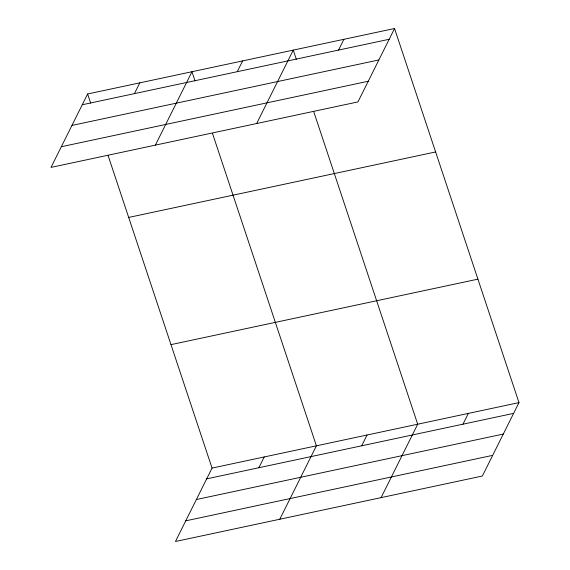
<?xml version="1.0" encoding="UTF-8"?>
<svg xmlns="http://www.w3.org/2000/svg" width="570" height="570" viewBox="0 0 570 570"><rect width="100%" height="100%" fill="white"/><g stroke="black" fill="none" stroke-linecap="round" stroke-linejoin="round"><path stroke-width="0.85" d="M87.623 93.979L51.015 167.395L357.946 101.916L394.554 28.5L87.623 93.979L90.673 103.156M134.427 93.63L139.8 82.85M155.375 145.136L191.976 71.72L195.033 80.89M237.248 71.692L242.62 60.912M256.664 123.526L293.265 50.11L296.315 59.287M338.537 50.082L343.91 39.301M108.15 155.71L212.054 468.084L175.446 541.5L482.377 476.021L518.985 402.605L394.554 28.5M258.858 467.728L264.231 456.955M279.806 519.234L316.407 445.818L212.51 133.444M361.679 445.797L367.051 435.017M381.095 497.624L417.696 424.208L313.799 111.834M462.968 424.187L468.341 413.407M82.244 104.759L389.182 39.28M71.941 125.428L378.872 59.95M61.325 146.725L368.256 81.246M128.685 217.434L435.615 151.955M170.986 344.629L477.924 279.15M212.054 468.084L518.985 402.605M206.675 478.864L513.613 413.378M196.372 499.534L503.303 434.055M185.756 520.83L492.687 455.352"/></g></svg>
